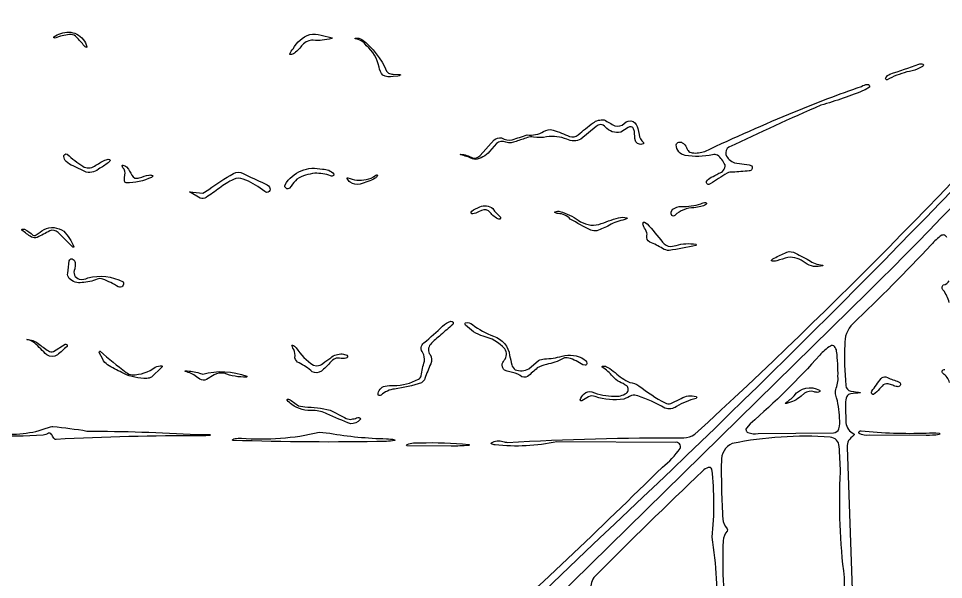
# Model space of a CAD drawing. Header units: metres. Extents: x 0.1 to 11.9, y 2.5 to 10.6.
# Drawn here: x 1.765 to 4.531, y 5.078 to 6.754 of the extents above; entities that cross this region are included whole.
import ezdxf

# ---------------------------------------------------------------- set-up
doc = ezdxf.new("R2010")
doc.units = ezdxf.units.M

msp = doc.modelspace()

# ---------------------------------------------------------------- linework, layer by layer
at = {"layer": 'Layer 1', "color": 0}
for points in [[(2.87343, 4.59892, 0.1276), (2.86229, 4.57138, 0.3157), (2.86591, 4.55992, 0.3157), (2.87791, 4.55941, 0.0087), (3.42105, 5.06938), (4.30586, 5.93711, 0.0199), (5.43085, 7.15143, 0.0349), (6.76457, 8.82672, 0.0132), (7.80683, 10.4261, -0.3156), (7.81356, 10.42746, -0.3081), (7.82169, 10.41323, 0.1559), (7.82504, 10.40217, 0.554), (7.83153, 10.40224, 0.2638), (7.83198, 10.4139, 0.0415), (7.81648, 10.43607, 0.1151), (7.80658, 10.44448, 0.3209), (7.80157, 10.44374, 0.041), (7.77989, 10.41175, -0.0264), (6.06598, 7.92675, -0.0319), (3.46018, 5.16184), (2.87343, 4.59892)], [(1.97003, 6.6696, -0.4197), (1.96847, 6.66762, -0.239), (1.96473, 6.66901, 0.0211), (1.94183, 6.69475), (1.93542, 6.70148, 0.1831), (1.91791, 6.70599, 0.0563), (1.87465, 6.69554, -0.2467), (1.87133, 6.69645, -0.4362), (1.87135, 6.69865, -0.0976), (1.89168, 6.70913, -0.4496), (1.97003, 6.6696)], [(2.6362, 6.70604, -0.1404), (2.66987, 6.70402), (2.70347, 6.69625, -0.5112), (2.70356, 6.69546, -0.1095), (2.70094, 6.69396, -0.0915), (2.64603, 6.68888, 0.2128), (2.61464, 6.6755, -0.052), (2.59065, 6.65016, -0.1762), (2.57807, 6.64602, -0.5243), (2.57684, 6.64812, -0.0565), (2.58609, 6.66336, -0.1869), (2.6362, 6.70604)], [(2.80537, 6.67241, 0.1054), (2.79012, 6.6873, 0.0494), (2.77218, 6.69341, -0.3439), (2.77152, 6.69436, -0.3443), (2.77229, 6.69524, -0.1471), (2.7922, 6.69143, -0.1279), (2.86594, 6.59632), (2.87136, 6.59095, 0.1214), (2.88558, 6.58789), (2.90614, 6.58604, -0.2914), (2.90698, 6.58517, -0.2925), (2.90654, 6.58403, -0.133), (2.89986, 6.58151), (2.88508, 6.58062, -0.1672), (2.8546, 6.58443, -0.1183), (2.84325, 6.60881, 0.1771), (2.80537, 6.67241)], [(4.37027, 6.58749, 0.0089), (4.45676, 6.61754, -0.1408), (4.46881, 6.61787, -0.3627), (4.47044, 6.61522, -0.197), (4.46772, 6.61067, -0.0636), (4.45226, 6.60222, -0.029), (4.42075, 6.594, 0.0616), (4.36214, 6.57066, -0.3123), (4.35816, 6.57249, -0.3124), (4.35847, 6.57687, -0.1568), (4.37027, 6.58749)], [(4.16418, 6.49489, 0.0081), (3.88941, 6.36942, 0.3519), (3.88038, 6.34718, 0.2246), (3.90591, 6.32277), (3.94983, 6.31637), (3.95789, 6.31348, -0.5576), (3.94962, 6.2987, -0.0143), (3.90026, 6.29491, 0.129), (3.88365, 6.29174, 0.0175), (3.83346, 6.25994, -0.3347), (3.82501, 6.25924, -0.3346), (3.82201, 6.26717, -0.131), (3.83616, 6.27931, 0.0156), (3.85853, 6.29128, 0.3946), (3.87754, 6.31702, 0.113), (3.85507, 6.34522, 0.1992), (3.83996, 6.34691, -0.0968), (3.75854, 6.34462, -0.3582), (3.73169, 6.37654, -0.495), (3.74977, 6.38275, -0.1767), (3.76239, 6.3681, 0.0496), (3.76719, 6.35963, 0.2123), (3.77961, 6.35253, 0.1199), (3.81704, 6.35693, -0.0108), (4.08543, 6.47524, -0.0137), (4.28505, 6.55097, -0.1011), (4.30362, 6.55708, -0.2933), (4.30891, 6.55478, -0.2932), (4.30902, 6.54901), (4.29655, 6.5406, -0.0318), (4.16418, 6.49489)], [(3.28596, 6.40582, 0.1556), (3.33527, 6.41605, -0.2266), (3.36339, 6.42047, -0.0239), (3.41308, 6.4016, 0.2476), (3.43867, 6.40612, -0.027), (3.48333, 6.44201, -0.1978), (3.51631, 6.45077, -0.0194), (3.54833, 6.4328, 0.2683), (3.57603, 6.44003, -0.3258), (3.60279, 6.44599, -0.1608), (3.61671, 6.42535), (3.62065, 6.40732, 0.1621), (3.63345, 6.38346, -0.5447), (3.63236, 6.37902, -0.4148), (3.60951, 6.38858, -0.036), (3.60656, 6.41654), (3.60441, 6.42387, 0.4601), (3.58791, 6.4284), (3.56587, 6.41423, -0.278), (3.51961, 6.42987, 0.4523), (3.49201, 6.43102), (3.44655, 6.39344, -0.2405), (3.40488, 6.39314, 0.1382), (3.3442, 6.39985, -0.0757), (3.305, 6.3992, 0.1373), (3.28667, 6.39824, -0.0155), (3.25293, 6.38685, -0.2058), (3.22236, 6.38463, 0.3031), (3.19398, 6.37991), (3.17396, 6.35697, -0.1317), (3.15367, 6.34039, -0.1217), (3.13051, 6.33281), (3.12241, 6.33505, 0.0565), (3.08728, 6.34607, -0.3559), (3.08647, 6.34712, -0.3552), (3.08733, 6.34812, -0.1325), (3.12216, 6.33721, 0.2775), (3.14511, 6.34478), (3.18759, 6.39091, -0.2589), (3.20965, 6.39683, 0.1515), (3.24153, 6.39099, -0.0132), (3.28596, 6.40582)], [(1.96788, 6.2945), (1.92915, 6.31317, -0.0997), (1.90768, 6.32679, -0.1928), (1.90105, 6.34118, -0.2827), (1.90376, 6.34795, -0.2827), (1.91103, 6.3486, 0.0448), (1.95792, 6.31231, 0.3063), (1.99277, 6.31309, -0.0258), (2.02401, 6.33049, -0.1452), (2.0372, 6.333, -0.3909), (2.03949, 6.33036, -0.2203), (2.03698, 6.32532, -0.0502), (2.00909, 6.30675, -0.2288), (1.96788, 6.2945)], [(2.16356, 6.2793, -0.1134), (2.08727, 6.26273, -0.3172), (2.08304, 6.26599, -0.1268), (2.08244, 6.27829), (2.08353, 6.28635, 0.2426), (2.07741, 6.30802, -0.1481), (2.07539, 6.31391, -0.4392), (2.07715, 6.31564, -0.1799), (2.08823, 6.31062), (2.09391, 6.30323, 0.0287), (2.10855, 6.28042), (2.11324, 6.27712, 0.1593), (2.12661, 6.27813, -0.0149), (2.15598, 6.28615, -0.1321), (2.16541, 6.28495, -0.4923), (2.16625, 6.28193), (2.16356, 6.2793)], [(2.67453, 6.30347, -0.242), (2.70816, 6.2889, -0.4431), (2.70713, 6.28449, -0.2042), (2.69862, 6.28359, 0.1006), (2.65146, 6.29136, 0.1072), (2.59787, 6.27423, 0.0207), (2.58048, 6.25302), (2.57609, 6.24729, -0.3516), (2.56534, 6.24662, -0.3516), (2.56236, 6.25697, -0.3305), (2.67453, 6.30347)], [(2.43754, 6.2736, 0.2451), (2.40806, 6.27303, 0.049), (2.36603, 6.24729, -0.0297), (2.32638, 6.21941, -0.2132), (2.30901, 6.2172), (2.27625, 6.23627, 0.0247), (2.31639, 6.23226), (2.33451, 6.24312, -0.0377), (2.4079, 6.29048, -0.251), (2.4374, 6.29076, 0.0124), (2.5012, 6.26097, -0.1147), (2.51568, 6.25023, -0.3791), (2.51455, 6.23719, -0.3791), (2.50149, 6.23673), (2.49446, 6.24213, 0.0798), (2.43754, 6.2736)], [(2.8046, 6.27278, 0.1618), (2.83335, 6.28621), (2.83643, 6.28711, -0.5138), (2.83825, 6.28422, -0.1429), (2.83215, 6.2765, -0.0547), (2.78671, 6.25917, -0.2343), (2.75731, 6.26487, -0.1819), (2.74796, 6.27597, -0.2733), (2.74845, 6.27763, -0.2729), (2.75014, 6.27802, 0.1609), (2.8046, 6.27278)], [(3.14469, 6.19107, -0.3007), (3.1834, 6.18603), (3.18844, 6.17831, 0.0297), (3.2047, 6.16234, -0.3347), (3.20638, 6.1571, -0.3345), (3.20181, 6.15404, -0.1491), (3.17553, 6.1746, 0.3333), (3.14969, 6.18044), (3.14063, 6.17614, -0.05), (3.12342, 6.16992, -0.3363), (3.11881, 6.17274, -0.336), (3.12026, 6.17793, -0.0906), (3.14469, 6.19107)], [(3.78476, 6.18824, 0.1928), (3.72753, 6.16569, -0.4688), (3.71868, 6.1655, -0.3631), (3.72165, 6.18388, -0.1616), (3.74742, 6.1923, 0.0787), (3.80541, 6.20018, -0.0804), (3.81964, 6.20455, -0.3196), (3.82207, 6.20176, -0.3191), (3.82024, 6.19855, -0.1197), (3.80534, 6.19185, -0.0233), (3.78476, 6.18824)], [(3.41507, 6.15477, 0.201), (3.3785, 6.17103, -0.0915), (3.36896, 6.1745, -0.2989), (3.36843, 6.17558, -0.2979), (3.3692, 6.17649, -0.1191), (3.38415, 6.1773, -0.0822), (3.43899, 6.1509, 0.2118), (3.50039, 6.13823, -0.018), (3.55929, 6.15865, -0.1224), (3.58375, 6.15832, -0.5509), (3.5842, 6.15625, -0.1334), (3.57827, 6.15287, 0.0899), (3.53178, 6.13629, -0.056), (3.49427, 6.11976, -0.1717), (3.47598, 6.12184, -0.0191), (3.41507, 6.15477)], [(3.64441, 6.14027, -0.0168), (3.69102, 6.08607, 0.2068), (3.71436, 6.07239), (3.73111, 6.07598, -0.111), (3.79076, 6.07928, -0.3443), (3.79203, 6.07763, -0.3435), (3.79076, 6.07601, -0.0196), (3.71066, 6.06077, -0.1436), (3.6911, 6.06664, 0.0483), (3.65262, 6.08581, -0.3502), (3.64424, 6.10506, 0.129), (3.64346, 6.11382, 0.0561), (3.63467, 6.13173, -0.1868), (3.63243, 6.14277, -0.5082), (3.63693, 6.14501), (3.64441, 6.14027)], [(1.90086, 6.11875, -0.0718), (1.9313, 6.07203, -0.4309), (1.93057, 6.07048, -0.2422), (1.92784, 6.07092), (1.88399, 6.11461, 0.2869), (1.85871, 6.11962, -0.0243), (1.82114, 6.09994, -0.1787), (1.8041, 6.10102, -0.0352), (1.77579, 6.12164, -0.5684), (1.77631, 6.12401, -0.1579), (1.78313, 6.12404, -0.0833), (1.8088, 6.10667, 0.3537), (1.81842, 6.10719, -0.0418), (1.84179, 6.1236, -0.2631), (1.90086, 6.11875)], [(4.06563, 6.04017, 0.0108), (4.03234, 6.02974, -0.1108), (4.01808, 6.02935, -0.4409), (4.01677, 6.03172, -0.1912), (4.02026, 6.03584, -0.0055), (4.05617, 6.05325, -0.237), (4.08192, 6.05528, -0.0272), (4.12831, 6.03192, 0.1311), (4.16824, 6.01683, -0.1399), (4.17007, 6.01585), (4.17018, 6.01549), (4.16991, 6.01522, -0.235), (4.11677, 6.02373, 0.1931), (4.06563, 6.04017)], [(1.97324, 5.97882, -0.1842), (2.07797, 5.96731, -0.3397), (2.07671, 5.95434, -0.3395), (2.06387, 5.95219, 0.0423), (2.01734, 5.9753, 0.1607), (2.00071, 5.97532, -0.0989), (1.95538, 5.96498, -0.2484), (1.91698, 5.97751, -0.2232), (1.91267, 5.9931, 0.0284), (1.91714, 6.02968, -0.2701), (1.9218, 6.03543, -0.27), (1.92909, 6.03421, -0.2074), (1.93533, 6.02076, -0.0748), (1.93341, 6.0056, 0.4822), (1.94706, 5.9753, 0.1625), (1.97324, 5.97882)], [(3.03329, 5.83433, -0.1498), (3.05824, 5.8494, -0.3088), (3.06442, 5.84629, -0.3086), (3.06378, 5.83942, 0.0151), (3.02837, 5.80842, 0.0346), (2.99684, 5.78035, 0.3435), (2.99575, 5.74981, -0.2488), (2.99794, 5.72237, 0.0292), (2.98065, 5.67832, -0.1945), (2.96971, 5.66588, -0.0541), (2.88969, 5.64693, 0.1515), (2.84922, 5.62882, -0.1775), (2.84294, 5.62721, -0.3507), (2.84039, 5.62972, -0.3556), (2.86147, 5.65527, -0.0627), (2.88719, 5.65778, 0.137), (2.9611, 5.67647, 0.1987), (2.96939, 5.68653, -0.0358), (2.97869, 5.72985, 0.1439), (2.97435, 5.75505, -0.4341), (2.97762, 5.78517, 0.01), (3.03329, 5.83433)], [(3.15468, 5.80448, -0.1267), (3.10173, 5.83811, -0.5312), (3.1016, 5.84464, -0.2397), (3.12239, 5.83939, 0.0696), (3.18561, 5.80451, -0.3019), (3.23374, 5.74708, -0.0368), (3.23984, 5.71945, 0.1757), (3.25049, 5.70448, 0.228), (3.29082, 5.70747), (3.31997, 5.73224, -0.1174), (3.3374, 5.73669, 0.0478), (3.39025, 5.74482, -0.2235), (3.45678, 5.73532, -0.1883), (3.46468, 5.7245, -0.4872), (3.45936, 5.71778), (3.45243, 5.71907, 0.0836), (3.41038, 5.73938, 0.1793), (3.39342, 5.73825, -0.0893), (3.34341, 5.72052, 0.0811), (3.31632, 5.70974, -0.0173), (3.28735, 5.68468, -0.3638), (3.26529, 5.68743, 0.0647), (3.25825, 5.6916, 0.0413), (3.22624, 5.6999), (3.21841, 5.70325, -0.4457), (3.21764, 5.7327, 0.338), (3.21888, 5.76683, 0.1653), (3.15468, 5.80448)], [(1.88158, 5.74898, -0.2902), (1.85009, 5.74864, 0.0084), (1.81367, 5.78441, 0.12), (1.79235, 5.79385), (1.79046, 5.79458), (1.7904, 5.79473), (1.79052, 5.79484, -0.1794), (1.82436, 5.78284, 0.0157), (1.85469, 5.76061, 0.2396), (1.86996, 5.75944), (1.90454, 5.78073, -0.3526), (1.91014, 5.77998, -0.3526), (1.9106, 5.77435, -0.0143), (1.88158, 5.74898)], [(2.10527, 5.68907, 0.152), (2.17441, 5.71219, -0.1344), (2.19391, 5.71631, -0.5746), (2.19421, 5.7122), (2.16321, 5.68279, -0.1586), (2.14896, 5.67868, -0.118), (2.08024, 5.69337, -0.0163), (2.03647, 5.7165, -0.1111), (2.01955, 5.73079), (2.01683, 5.73849), (2.00777, 5.75384, -0.2178), (2.00737, 5.75867, -0.4481), (2.00985, 5.75965, 0.0185), (2.08741, 5.69674, 0.1384), (2.10527, 5.68907)], [(2.6987, 5.74029, -0.1915), (2.73348, 5.7516, -0.1275), (2.74665, 5.74781, -0.3168), (2.74868, 5.74255, -0.3166), (2.74443, 5.73887, -0.0561), (2.73533, 5.73832, 0.0154), (2.71512, 5.73874, 0.165), (2.69597, 5.72494, -0.0483), (2.67105, 5.70038, -0.2846), (2.64366, 5.69875, 0.0589), (2.60461, 5.7252, -0.2794), (2.5919, 5.7404, 0.127), (2.58849, 5.7653), (2.58606, 5.76944, -0.0966), (2.5829, 5.77658, -0.5191), (2.58411, 5.77793, -0.1932), (2.59514, 5.77023, 0.1077), (2.64756, 5.71836), (2.6566, 5.71612, 0.1721), (2.67569, 5.72359, -0.0228), (2.6987, 5.74029)], [(3.97681, 5.5137), (4.2016, 5.51621, 0.2993), (4.21788, 5.52805, 0.0962), (4.21959, 5.55977, 0.0675), (4.20891, 5.62902, -0.1581), (4.2083, 5.645, 0.1225), (4.21525, 5.68476, 0.0337), (4.21127, 5.75967, 0.0988), (4.20517, 5.77438, 0.3289), (4.19294, 5.77528, 0.0849), (4.16047, 5.74795, -0.0338), (3.95281, 5.54332), (3.94146, 5.53037, 0.4938), (3.94599, 5.51682, 0.1171), (3.97681, 5.5137)], [(2.3162, 5.69158, -0.156), (2.4476, 5.68527, -0.3497), (2.44837, 5.68388, -0.3506), (2.44717, 5.68282, -0.1067), (2.37985, 5.69406, 0.1503), (2.35034, 5.68935), (2.32773, 5.67576, -0.2724), (2.30799, 5.67601), (2.29788, 5.68365, 0.1092), (2.26406, 5.69891, -0.3563), (2.2636, 5.70027, -0.3563), (2.26484, 5.70099, -0.0817), (2.3062, 5.69453), (2.3162, 5.69158)], [(3.69762, 5.58999, 0.0489), (3.61665, 5.62665, 0.1302), (3.59802, 5.62804, -0.0476), (3.57492, 5.61671, -0.1227), (3.48955, 5.62427, 0.2317), (3.46921, 5.62408, 0.0132), (3.44905, 5.61148, -0.2987), (3.44594, 5.61179, -0.2991), (3.44499, 5.61478, -0.1408), (3.4568, 5.63258, -0.2824), (3.4795, 5.63812, 0.1007), (3.54642, 5.62582, 0.1901), (3.58266, 5.63469, 0.4602), (3.58373, 5.65662, 0.0484), (3.56185, 5.66826, -0.0662), (3.54208, 5.68459, 0.0665), (3.51064, 5.71231, -0.3148), (3.51038, 5.71457, -0.314), (3.51239, 5.7156, -0.1432), (3.52717, 5.71168, -0.0274), (3.54888, 5.69616, 0.0729), (3.59309, 5.66663, -0.1383), (3.62003, 5.65659, 0.0399), (3.69855, 5.60529, 0.2079), (3.71578, 5.60333), (3.74655, 5.6186, -0.2156), (3.79101, 5.62465, -0.3134), (3.79293, 5.62184, -0.313), (3.79098, 5.61906, 0.0754), (3.73281, 5.59443, -0.236), (3.69762, 5.58999)], [(4.34409, 5.67857, -0.2763), (4.35855, 5.68285, 0.0189), (4.39244, 5.67008, -0.0539), (4.39992, 5.66643, -0.3588), (4.40121, 5.65715, -0.3589), (4.39234, 5.65411, -0.0573), (4.37909, 5.65811, 0.0615), (4.36485, 5.66228, 0.2332), (4.34693, 5.6558, 0.0389), (4.33908, 5.64728, -0.0664), (4.32187, 5.63087, -0.2632), (4.31901, 5.63052, -0.4516), (4.31624, 5.64023, -0.0069), (4.34409, 5.67857)], [(4.08416, 5.62703, -0.3822), (4.16027, 5.64301, -0.5332), (4.16065, 5.63949, -0.1902), (4.15307, 5.63693, -0.056), (4.14353, 5.6385, 0.2392), (4.11494, 5.63425), (4.10507, 5.62591, -0.126), (4.06155, 5.60376, -0.1211), (4.05803, 5.60406), (4.05765, 5.60448), (4.05786, 5.60502, 0.0629), (4.08416, 5.62703)], [(2.69698, 5.58417), (2.74051, 5.56144, 0.1064), (2.75835, 5.55567), (2.76522, 5.55764, 0.0552), (2.77962, 5.56167, -0.2513), (2.7865, 5.5601, -0.4232), (2.78677, 5.55546, -0.1895), (2.75846, 5.54267, -0.0124), (2.68744, 5.57234, 0.1095), (2.64741, 5.58303, -0.1909), (2.5826, 5.60067, -0.0624), (2.56842, 5.61344, -0.2967), (2.56817, 5.61547, -0.2965), (2.56992, 5.61653, -0.1491), (2.5801, 5.61308), (2.60204, 5.59667), (2.62116, 5.59331, -0.0486), (2.69698, 5.58417)], [(1.97008, 5.52139, -0.0133), (2.29904, 5.51127, -0.0189), (2.33761, 5.51078, -0.3507), (2.33851, 5.50965, -0.3507), (2.33761, 5.50853, -0.057), (2.31344, 5.50692, 0.015), (1.87788, 5.4963, -0.2315), (1.87308, 5.498, -0.0884), (1.86588, 5.50858, 0.3871), (1.85559, 5.51474, -0.0769), (1.83923, 5.50861, -0.0245), (1.52174, 5.51014, -0.2743), (1.52068, 5.51106, -0.2753), (1.52099, 5.51243, -0.1202), (1.52854, 5.5173), (1.70106, 5.5146, 0.1215), (1.85486, 5.53176, -0.1596), (1.86838, 5.53497, -0.0193), (1.97008, 5.52139)], [(2.66429, 5.51785), (2.69576, 5.51482, 0.0374), (2.86512, 5.49846, -0.04), (2.88955, 5.49552, -0.3286), (2.89056, 5.49415, -0.3286), (2.88955, 5.49278, -0.0456), (2.86512, 5.49057, -0.0141), (2.40661, 5.49349, -0.28), (2.40563, 5.49445, -0.2788), (2.40603, 5.49576, -0.1423), (2.41281, 5.49898, -0.0158), (2.43167, 5.50017, 0.0791), (2.66429, 5.51785)], [(4.23462, 5.08402, -0.044), (4.22249, 5.39979, 0.0155), (4.2188, 5.47523, 0.3763), (4.19191, 5.50332, 0.0664), (3.89914, 5.48417, 0.3076), (3.86655, 5.43015, 0.0181), (3.8708, 5.25862, 0.1463), (3.88376, 5.22944, -0.311), (3.88392, 5.22274, 0.1604), (3.87206, 5.19363, 0.0465), (3.88539, 4.92622, -0.0554), (3.88113, 4.90707, 0.069), (3.88409, 4.79453, 0.3282), (3.89764, 4.78227, 0.0708), (3.9295, 4.78981, 0.0055), (4.22159, 4.8704, 0.2864), (4.23587, 4.88877, 0.0087), (4.23462, 5.08402)], [(4.51769, 5.51073, -0.0476), (4.47863, 5.50853), (4.30858, 5.50874, -0.1813), (4.27888, 5.51408, -0.3163), (4.27878, 5.51983, -0.3162), (4.28415, 5.52188, 0.0349), (4.47863, 5.51547, -0.058), (4.51769, 5.51518, -0.3446), (4.51944, 5.51295, -0.3446), (4.51769, 5.51073)], [(2.96568, 5.48589, -0.0343), (3.11139, 5.48163, -0.3507), (3.11268, 5.48002, -0.3507), (3.11139, 5.47841, -0.0195), (3.05846, 5.47631), (2.92722, 5.47755, -0.3302), (2.92576, 5.47953, -0.3302), (2.92722, 5.4815, -0.1127), (2.96568, 5.48589)], [(3.83909, 5.20433, 0.0571), (3.83834, 5.40729, 0.3953), (3.82744, 5.41236, 0.1152), (3.81093, 5.40227, 0.0061), (3.48907, 5.08825, 0.2125), (3.47668, 5.04753), (3.4843, 4.6968, 0.4231), (3.51074, 4.67757, 0.0081), (3.83838, 4.76621, 0.2455), (3.85417, 4.78506, 0.0351), (3.85286, 4.92612), (3.85327, 4.9577, 0.0499), (3.83909, 5.20433)]]:
    msp.add_lwpolyline(points, format="xyb", close=True, dxfattribs=at)
for points in [[(3.11665, 4.87099, 0.0104), (3.69051, 5.41377, 0.069), (3.74355, 5.46915, 0.2859), (3.74166, 5.48302, 0.2858), (3.72839, 5.48744), (3.37484, 5.4894, -0.0839), (3.1903, 5.48041, -0.1225), (3.17933, 5.4831, -0.5784), (3.17922, 5.48624, -0.2423), (3.21381, 5.48992, 0.016), (3.22724, 5.48715, -0.0159), (3.75393, 5.50091, 0.1235), (3.78718, 5.51172, 0.0263), (4.98978, 6.73598, 0.0156)], [(4.5403, 6.09939, 0.4645), (4.52537, 6.10612, 0.0791), (4.49415, 6.07749, -0.013), (4.25977, 5.8419, 0.2146), (4.23544, 5.77879, 0.0326), (4.23861, 5.65782, 0.3091), (4.25316, 5.64039), (4.26241, 5.63959, 0.0445), (4.28136, 5.63698, -0.3759), (4.28219, 5.63603, -0.375), (4.28136, 5.6351, 0.0268), (4.25313, 5.633, 0.2494), (4.24166, 5.62455, 0.0955), (4.23773, 5.60335, 0.0116), (4.23909, 5.54589, 0.2718), (4.26246, 5.51305, -0.4698), (4.26261, 5.5086, 0.0864), (4.24671, 5.49298, 0.1246), (4.24225, 5.47329), (4.26224, 4.90413, 0.2667)], [(4.5473, 5.90556, 0.1175), (4.53007, 5.94186, -0.4389), (4.52998, 5.95797, 0.2441), (4.5476, 5.9705, 0.0717)], [(4.5488, 5.6669, 0.16), (4.5296, 5.69324, -0.3616), (4.52707, 5.70131, -0.3616), (4.53454, 5.70527, 0.3063)]]:
    msp.add_lwpolyline(points, format="xyb", dxfattribs=at)

doc.saveas('drawing.dxf')
